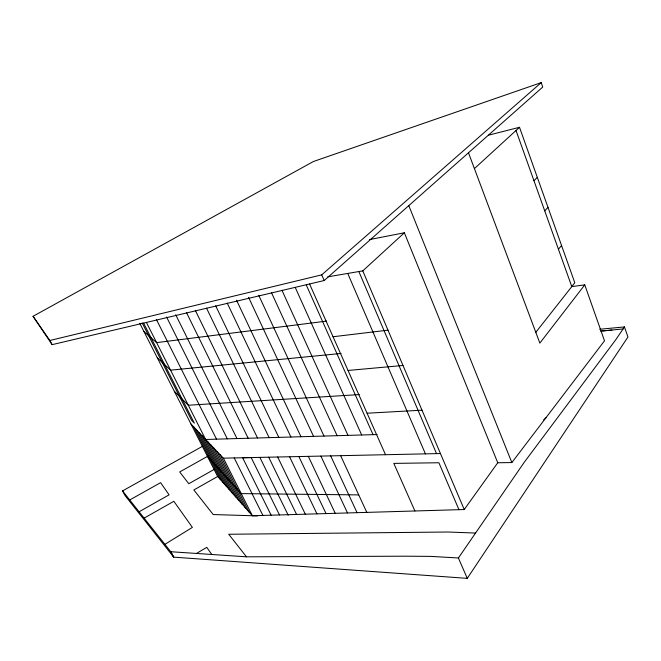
<?xml version="1.0" encoding="UTF-8"?>
<svg xmlns="http://www.w3.org/2000/svg" width="661" height="661" viewBox="0 0 661 661"><rect width="100%" height="100%" fill="white"/><g stroke="black" fill="none" stroke-linecap="round" stroke-linejoin="round"><path stroke-width="0.99" d="M202.646 446.216L122.533 490.916L125.103 495.626L173.686 557.14L467.269 578.367L627.942 337.019L624.463 326.922L599.701 329.261M624.463 326.922L615.755 339.754L524.156 462.403L458.404 557.983L467.253 578.342M139.785 323.361L217.667 476.49L252.37 515.745L464.245 509.532L497.75 462.758L511.845 462.568L604.501 340.828L584.762 284.858L571.782 286.618L516.018 130.49M584.762 284.858L539.855 343.109L468.484 152.79M535.757 332.392L574.806 282.768L519.505 127.292L488.686 135.133M558.421 249.222L561.561 245.52M544.722 210.867L547.977 207.331M533.964 180.75L537.302 177.33M543.697 419.851L545.961 417.735M327.823 276.835L362.782 270.878L404.358 232.779L497.75 462.758M474.631 168.406L519.505 127.292M324.187 280.528L542.731 87.062L541.202 82.633L313.397 161.515L33.05 316.297L52.12 344.654L324.187 280.528L321.7 274.869L541.202 82.633M164.903 544.333L192.392 527.387L173.851 501.294L144.115 518.125M196.424 553.455L206.753 547.358L211.826 554.488M217.667 476.49L193.863 489.966L213.214 514.547L257.526 515.902M139.074 511.779L169.1 494.841L160.606 482.654L129.713 499.972M214.618 469.161L188.79 483.728L179.693 471.954L208.232 455.958M33.05 316.297L49.864 340.489L321.7 274.869M369.441 239.588L404.358 232.779M326.666 321.089L156.632 342.629L143.958 331.558M333.045 336.746L387.982 330.153M623.083 328.963L600.642 331.103M341.068 353.47L170.563 370.16L157.31 357.816M602.576 330.938L611.921 330.103M348.05 370.466L402.995 365.467M359.344 394.576L188.319 405.234L174.339 391.304M367.062 413.216L422.007 410.184M377.109 434.541L205.645 439.474L146.436 322.485M190.988 424.032L223.401 458.164L440.441 453.545M122.533 490.916L170.753 551.72L246.479 556.818L405.044 556.19L430.666 556.388L458.404 557.983M358.733 494.899L241.24 493.618L207.405 456.305M475.54 533.063L448.125 532.014L228.723 534.262L246.479 556.818M49.864 340.489L52.12 344.654M204.86 438.64L232.54 493.313M201.977 435.607L229.458 489.826M143.627 323.163L194.334 423.131L191.599 420.297L142.148 322.89M199.151 432.633L226.426 486.397M196.375 429.708L223.451 483.034M193.656 426.841L220.534 479.737M216.965 451.389L245.495 507.962M213.85 448.108L242.166 504.194M210.793 444.886L238.894 500.501M207.794 441.73L235.688 496.874M156.36 319.437L216.502 439.16M223.401 458.164L252.37 515.745M220.146 454.743L248.9 511.812M166.589 317.016L227.31 438.846M234.201 457.933L262.913 515.431M271.134 515.192L242.628 457.751L251.188 457.569L279.487 514.944M175.694 314.735L236.985 438.573M259.88 457.387L288.213 515.2M186.493 312.587L248.181 438.251M195.317 310.356L257.534 437.979M268.705 457.197L296.582 514.448M206.538 308.133L269.143 437.648M277.67 457.007L305.324 514.192M289.576 456.759L316.95 513.853M215.684 305.836L278.802 437.367M227.219 303.069L290.923 437.02M298.871 456.561L326.022 513.58M236.555 300.218L300.986 436.731M308.323 456.354L335.243 513.316M248.577 297.334L313.562 436.367M320.874 456.09L347.496 512.953M258.748 295.335L324.006 436.07M330.682 455.883L357.064 512.672M340.646 455.669L366.797 512.391M271.547 292.815L337.127 435.69M281.95 290.253L347.992 435.376M295.327 287.609L361.674 434.979M309.579 283.999L385.528 454.718M306.266 284.941L373.052 434.657M414.91 510.978L393.816 463.394L438.904 462.75L458.949 509.681M347.744 273.439L425.42 453.867M362.782 270.878L464.245 509.532M358.857 271.547L436.524 453.628M408.804 205.621L511.845 462.568M173.678 557.116L170.753 551.72L173.678 557.116"/></g></svg>
